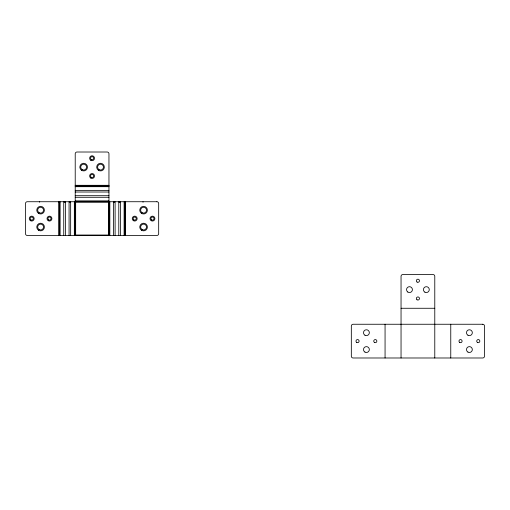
<?xml version="1.0" encoding="UTF-8"?>
<svg xmlns="http://www.w3.org/2000/svg" width="510" height="510" viewBox="0 0 510 510"><rect width="100%" height="100%" fill="white"/><g stroke="black" fill="none" stroke-linecap="round" stroke-linejoin="round"><path stroke-width="0.76" d="M59.115 202.24L59.625 201.73M64.387 202.24L64.897 201.73M69.711 202.24L70.221 201.73M74.696 202.47L75.958 201.208M108.547 202.247L109.07 201.73M113.762 202.247L114.278 201.73M119.091 202.247L119.608 201.73M124.357 202.247L124.88 201.73M75.219 185.308L108.955 185.308M75.219 185.748L108.955 185.748M75.219 186.195L108.955 186.195M75.219 186.685L108.955 186.685M75.219 190.37L108.955 190.37M75.219 192.015L108.955 192.015M75.219 195.693L108.955 195.693M75.219 197.287L108.955 197.287M75.219 200.965L108.955 200.965M75.219 201.284L108.955 201.284M401.045 308.269L434.781 308.269M124.548 201.73L125.058 202.24M119.276 201.73L119.786 202.24M113.947 201.73L114.457 202.24M108.216 201.208L109.248 202.24M75.104 201.73L75.741 202.368M69.889 201.73L70.412 202.247M64.566 201.73L65.082 202.247M59.294 201.73L59.81 202.247M450.764 324.252L450.764 357.988M434.781 357.988L434.781 276.305A1.779 1.779 0 0 0 433.009 274.533L402.823 274.533A1.779 1.779 0 0 0 401.045 276.305L401.045 357.988M385.063 324.252L385.063 357.988M143.017 201.73L143.017 202.228M125.377 201.73L125.377 235.467M124.937 201.73L124.937 235.467M124.491 201.73L124.491 235.467M124.115 201.73L124.115 235.467M120.43 201.73L120.43 235.467M118.785 201.73L118.785 235.467M115.107 201.73L115.107 235.467M113.513 201.73L113.513 235.467M109.835 201.73L109.835 235.467M109.401 201.73L109.401 235.467M108.955 235.467L108.955 153.791A1.779 1.779 0 0 0 107.176 152.012L76.991 152.012A1.779 1.779 0 0 0 75.219 153.791L75.219 235.467M74.772 201.73L74.772 235.467M74.339 201.73L74.339 235.467M70.654 201.73L70.654 235.467M69.067 201.73L69.067 235.467M65.382 201.73L65.382 235.467M63.744 201.73L63.744 235.467M60.059 201.73L60.059 235.467M59.683 201.73L59.683 235.467M59.236 201.73L59.236 235.467M58.79 201.73L58.79 235.467M39.659 201.73L39.659 202.228M156.895 201.73L27.279 201.73A1.779 1.779 0 0 0 25.5 203.509L25.5 233.695A1.779 1.779 0 0 0 27.279 235.467L156.895 235.467A1.779 1.779 0 0 0 158.674 233.695L158.674 203.509A1.779 1.779 0 0 0 156.895 201.73M108.509 202.177L75.659 202.177L75.659 235.027L108.509 235.027L108.509 202.177M482.721 324.252L353.105 324.252A1.779 1.779 0 0 0 351.326 326.024L351.326 356.209A1.779 1.779 0 0 0 353.105 357.988L482.721 357.988A1.779 1.779 0 0 0 484.5 356.209L484.5 326.024A1.779 1.779 0 0 0 482.721 324.252M142.111 212.702A2.932 2.932 0 0 0 146.51 210.165A2.932 2.932 0 0 0 142.111 207.627A2.932 2.932 0 0 0 142.111 212.702M142.111 229.57A2.932 2.932 0 0 0 146.51 227.033A2.932 2.932 0 0 0 142.111 224.496A2.932 2.932 0 0 0 142.111 229.57M151.68 219.944A1.555 1.555 0 0 0 154.014 218.599A1.555 1.555 0 0 0 151.68 217.254A1.555 1.555 0 0 0 151.68 219.944M133.926 219.944A1.555 1.555 0 0 0 136.253 218.599A1.555 1.555 0 0 0 133.926 217.254A1.555 1.555 0 0 0 133.926 219.944M39.13 212.702A2.932 2.932 0 0 0 43.522 210.165A2.932 2.932 0 0 0 39.13 207.627A2.932 2.932 0 0 0 39.13 212.702M39.13 229.57A2.932 2.932 0 0 0 43.522 227.033A2.932 2.932 0 0 0 39.13 224.496A2.932 2.932 0 0 0 39.13 229.57M30.938 219.944A1.555 1.555 0 0 0 33.271 218.599A1.555 1.555 0 0 0 30.938 217.254A1.555 1.555 0 0 0 30.938 219.944M48.692 219.944A1.555 1.555 0 0 0 51.026 218.599A1.555 1.555 0 0 0 48.692 217.254A1.555 1.555 0 0 0 48.692 219.944M99.055 169.645A2.932 2.932 0 0 0 103.447 167.108A2.932 2.932 0 0 0 99.055 164.571A2.932 2.932 0 0 0 99.055 169.645M82.186 169.645A2.932 2.932 0 0 0 86.579 167.108A2.932 2.932 0 0 0 82.186 164.571A2.932 2.932 0 0 0 82.186 169.645M91.309 159.573A1.555 1.555 0 0 0 93.642 158.227A1.555 1.555 0 0 0 91.309 156.882A1.555 1.555 0 0 0 91.309 159.573M91.309 177.327A1.555 1.555 0 0 0 93.642 175.982A1.555 1.555 0 0 0 91.309 174.637A1.555 1.555 0 0 0 91.309 177.327M38.454 213.327A3.819 3.819 0 0 0 44.402 210.439A3.819 3.819 0 0 0 38.926 206.728A3.819 3.819 0 0 0 38.454 213.327M38.683 230.341A3.819 3.819 0 0 0 44.408 227.033A3.819 3.819 0 0 0 38.683 223.731A3.819 3.819 0 0 0 38.683 230.341M30.492 220.715A2.442 2.442 0 0 0 34.157 218.599A2.442 2.442 0 0 0 30.492 216.482A2.442 2.442 0 0 0 30.492 220.715M48.252 220.715A2.442 2.442 0 0 0 51.912 218.599A2.442 2.442 0 0 0 48.252 216.482A2.442 2.442 0 0 0 48.252 220.715M141.442 213.327A3.819 3.819 0 0 0 147.39 210.439A3.819 3.819 0 0 0 141.914 206.728A3.819 3.819 0 0 0 141.442 213.327M141.672 230.341A3.819 3.819 0 0 0 147.396 227.033A3.819 3.819 0 0 0 141.672 223.731A3.819 3.819 0 0 0 141.672 230.341M151.234 220.715A2.442 2.442 0 0 0 154.9 218.599A2.442 2.442 0 0 0 151.234 216.482A2.442 2.442 0 0 0 151.234 220.715M133.48 220.715A2.442 2.442 0 0 0 137.145 218.599A2.442 2.442 0 0 0 133.48 216.482A2.442 2.442 0 0 0 133.48 220.715M98.379 170.27A3.819 3.819 0 0 0 104.327 167.376A3.819 3.819 0 0 0 98.851 163.672A3.819 3.819 0 0 0 98.379 170.27M81.511 170.27A3.819 3.819 0 0 0 87.459 167.376A3.819 3.819 0 0 0 81.982 163.672A3.819 3.819 0 0 0 81.511 170.27M90.863 160.344A2.442 2.442 0 0 0 94.528 158.227A2.442 2.442 0 0 0 90.863 156.111A2.442 2.442 0 0 0 90.863 160.344M90.863 178.098A2.442 2.442 0 0 0 94.528 175.982A2.442 2.442 0 0 0 90.863 173.872A2.442 2.442 0 0 0 90.863 178.098M424.881 292.16A2.932 2.932 0 0 0 429.28 289.623A2.932 2.932 0 0 0 424.881 287.085A2.932 2.932 0 0 0 424.881 292.16M407.79 292.02A2.932 2.932 0 0 0 412.399 289.89A2.932 2.932 0 0 0 408.249 286.964A2.932 2.932 0 0 0 407.79 292.02M417.135 282.094A1.555 1.555 0 0 0 419.469 280.749A1.555 1.555 0 0 0 417.135 279.403A1.555 1.555 0 0 0 417.135 282.094M417.021 299.772A1.555 1.555 0 0 0 419.462 298.643A1.555 1.555 0 0 0 417.263 297.094A1.555 1.555 0 0 0 417.021 299.772M364.956 335.223A2.932 2.932 0 0 0 369.348 332.686A2.932 2.932 0 0 0 364.956 330.148A2.932 2.932 0 0 0 364.956 335.223M364.956 352.091A2.932 2.932 0 0 0 369.348 349.554A2.932 2.932 0 0 0 364.956 347.017A2.932 2.932 0 0 0 364.956 352.091M356.764 342.465A1.555 1.555 0 0 0 359.097 341.12A1.555 1.555 0 0 0 356.764 339.775A1.555 1.555 0 0 0 356.764 342.465M374.525 342.465A1.555 1.555 0 0 0 376.852 341.12A1.555 1.555 0 0 0 374.525 339.775A1.555 1.555 0 0 0 374.525 342.465M467.944 335.223A2.932 2.932 0 0 0 472.336 332.686A2.932 2.932 0 0 0 467.944 330.148A2.932 2.932 0 0 0 467.944 335.223M467.944 352.091A2.932 2.932 0 0 0 472.336 349.554A2.932 2.932 0 0 0 467.944 347.017A2.932 2.932 0 0 0 467.944 352.091M477.507 342.465A1.555 1.555 0 0 0 479.84 341.12A1.555 1.555 0 0 0 477.507 339.775A1.555 1.555 0 0 0 477.507 342.465M459.752 342.465A1.555 1.555 0 0 0 462.085 341.12A1.555 1.555 0 0 0 459.752 339.775A1.555 1.555 0 0 0 459.752 342.465"/></g></svg>
